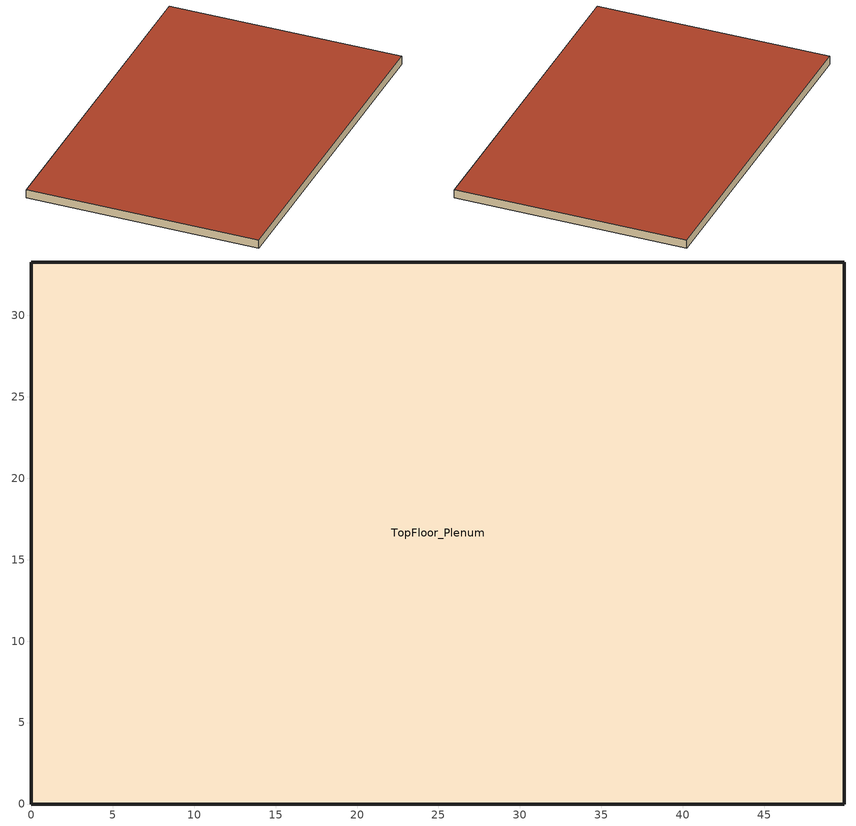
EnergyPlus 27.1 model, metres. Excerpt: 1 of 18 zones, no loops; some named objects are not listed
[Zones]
TopFloor_Plenum
 floor to Perimeter_top_ZN_1 (DropCeiling): 0,0 4.57,4.57 45.34,4.57 49.91,0 z10.67
 floor to Perimeter_top_ZN_2 (DropCeiling): 49.91,0 45.34,4.57 45.34,28.7 49.91,33.27 z10.67
 floor to Perimeter_top_ZN_3 (DropCeiling): 0,33.27 49.91,33.27 45.34,28.7 4.57,28.7 z10.67
 floor to Perimeter_top_ZN_4 (DropCeiling): 0,0 0,33.27 4.57,28.7 4.57,4.57 z10.67
 floor to Core_top (DropCeiling): 4.57,28.7 45.34,28.7 45.34,4.57 4.57,4.57 z10.67
 wall outside (ext-walls-steelframe-nonres): 49.91,0 49.91,33.27 0,33.27 0,0 49.91,0 z10.67:11.89
 roof outside (roof-IEAD-nonres): 49.91,0 49.91,33.27 0,33.27 0,0 z11.89
[Site:Location]
USA IL-CHICAGO-OHARE: Latitude {deg}=41.77; Longitude {deg}=-87.75; Time Zone {hr}=-6; Elevation {m}=190
[SizingPeriod:DesignDay] Day of Month=21; Humidity Condition Type=Wetbulb; Barometric Pressure {Pa}=99063; Rain Indicator=No; Snow Indicator=No; Daylight Saving Time Indicator=No; Solar Model Indicator=ASHRAEClearSky
Name | Month | Day Type | Maximum Dry-Bulb Temperature {C} | Daily Dry-Bulb Temperature Range {deltaC} | Wetbulb or DewPoint at Maximum Dry-Bulb {C} | Wind Speed {m/s} | Wind Direction {deg} | Sky Clearness
CHICAGO Ann Htg 99.6% Condns DB | 1 | WinterDesignDay | -20.6 | 0 | -20.6 | 4.9 | 270 | 0
CHICAGO Ann Clg .4% Condns WB=>MDB | 7 | SummerDesignDay | 31.2 | 10.7 | 25.5 | 5.3 | 230 | 1
[Site:GroundTemperature:BuildingSurface]
19.527, 19.502, 19.536, 19.598, 20.002, 21.64, 22.225, 22.375, 21.449, 20.121, 19.802, 19.633
[Site:WaterMainsTemperature]
Calculation Method=CORRELATION; Annual Average Outdoor Air Temperature {C}=9.69; Maximum Difference In Monthly Average Outdoor Air Temperatures {deltaC}=28.1
[Building]
Benchmark Medium Office New V1.3_5.0: North Axis {deg}=0; Terrain=City; Loads Convergence Tolerance Value {W}=0.04; Temperature Convergence Tolerance Value {deltaC}=0.2; Solar Distribution=FullInteriorAndExterior; Maximum Number of Warmup Days=25; Minimum Number of Warmup Days=6
[Construction]
ext-walls-steelframe-nonres: Wood Siding, Steel Frame NonRes Wall Insulation, 1/2IN Gypsum
roof-IEAD-nonres: Roof Membrane, IEAD NonRes Roof Insulation, Metal Decking
DropCeiling: Std AC02
[Material] Thermal Absorptance=0.9
Name | Roughness | Thickness {m} | Conductivity {W/m-K} | Density {kg/m3} | Specific Heat {J/kg-K} | Solar Absorptance | Visible Absorptance
Steel Frame NonRes Wall Insulation | MediumRough | 0.0870565 | 0.049 | 265 | 836.8 | 0.7 | 0.7
IEAD NonRes Roof Insulation | MediumRough | 0.127339 | 0.049 | 265 | 836.8 | 0.7 | 0.7
Wood Siding | MediumSmooth | 0.01 | 0.11 | 544.62 | 1210 | 0.78 | 0.78
1/2IN Gypsum | Smooth | 0.0127 | 0.16 | 784.9 | 830 | 0.92 | 0.92
Roof Membrane | VeryRough | 0.0095 | 0.16 | 1121.29 | 1460 | 0.7 | 0.7
Metal Decking | MediumSmooth | 0.0015 | 45.006 | 7680 | 418.4 | 0.7 | 0.3
Std AC02 | MediumSmooth | 0.0127 | 0.057 | 288 | 1339 | 0.7 | 0.2
[Zone]
TopFloor_Plenum: Type=1; Multiplier=1; Floor Area {m2}=autocalculate; Part of Total Floor Area=No
[Exterior:Lights]
Exterior Facade Lighting: Schedule=ALWAYS_ON; Design Level {W}=1779; Control Option=AstronomicalClock
[ZoneInfiltration:DesignFlowRate]
TopFloor_Plenum_Infiltration: Zone or ZoneList or Space or SpaceList=TopFloor_Plenum; Schedule=ALWAYS_ON; Design Flow Rate Calculation Method=Flow/ExteriorArea; Flow Rate per Exterior Surface Area {m3/s-m2}=0.000302; Constant Term Coefficient=1; Temperature Term Coefficient=0; Velocity Term Coefficient=0; Velocity Squared Term Coefficient=0
[AirLoopHVAC:ReturnPlenum]
VAV_3 Return Plenum: Zone=TopFloor_Plenum
[UtilityCost:Charge:Block]
Utility Cost Charge Block=AnnualEnergyCharge; Tariff=PSI_CS_CommercialElectricService; Source Variable=totalEnergy; Season=Annual; Category Variable=EnergyCharges; Block Size 1 Value or Variable=300; Block 1 Cost per Unit Value or Variable=0.082409; Block Size 2 Value or Variable=700; Block 2 Cost per Unit Value or Variable=0.072873; Block Size 3 Value or Variable=1500; Block 3 Cost per Unit Value or Variable=0.061696; Block Size 4 Value or Variable=remaining; Block 4 Cost per Unit Value or Variable=0.041179
[UtilityCost:Charge:Simple] Season=Annual
Name | Utility Cost Charge Simple | Tariff | Source Variable | Category Variable | Cost per Unit Value or Variable
 | FuelCostAdjustEnergyCharge | PSI_LLF_LowLoadFactorService | totalEnergy | EnergyCharges | 0.002028
 | QualPollutionControlAdjustEnergyCharge | PSI_LLF_LowLoadFactorService | totalEnergy | EnergyCharges | 0.000536
 | SoxNoxRiderAdjustEnergyCharge | PSI_LLF_LowLoadFactorService | totalEnergy | EnergyCharges | 0.001127
 | DSMRiderAdjustEnergyCharge | PSI_LLF_LowLoadFactorService | totalEnergy | EnergyCharges | -0.00037
 | PurchPowerTrackerAdjustEnergyCharge | PSI_LLF_LowLoadFactorService | totalEnergy | EnergyCharges | -3.1e-05
 | MidwestISOAdjustEnergyCharge | PSI_LLF_LowLoadFactorService | totalEnergy | EnergyCharges | -0.000216
 | CleanCoalRiderEnergyCharge | PSI_LLF_LowLoadFactorService | totalEnergy | EnergyCharges | 0.000833
 | TaxofeightPercent | PSI_LLF_LowLoadFactorService | SubTotal | Taxes | 0.08
 | FuelCostAdjustEnergyCharge | PSI_CS_CommercialElectricService | totalEnergy | EnergyCharges | 0.002028
 | QualPollutionControlAdjustEnergyCharge | PSI_CS_CommercialElectricService | totalEnergy | EnergyCharges | 0.000536
 | SoxNoxRiderAdjustEnergyCharge | PSI_CS_CommercialElectricService | totalEnergy | EnergyCharges | 0.001127
 | DSMRiderAdjustEnergyCharge | PSI_CS_CommercialElectricService | totalEnergy | EnergyCharges | 0.000021
 | PurchPowerTrackerAdjustEnergyCharge | PSI_CS_CommercialElectricService | totalEnergy | EnergyCharges | 0.000034
 | MidwestISOAdjustEnergyCharge | PSI_CS_CommercialElectricService | totalEnergy | EnergyCharges | -0.000203
 | CleanCoalRiderEnergyCharge | PSI_CS_CommercialElectricService | totalEnergy | EnergyCharges | 0.000807
 | TaxofeightPercent | PSI_CS_CommercialElectricService | SubTotal | Taxes | 0.08
 | MonthlyRateGasCharge | IN_EIAMonthlyRateGas | totalEnergy | EnergyCharges | IN_MonthlyGasRates
 | TaxofEightPercent | IN_EIAMonthlyRateGas | SubTotal | Taxes | 0.08
[UtilityCost:Qualify] Variable=TotalDemand; Threshold Value or Variable=75; Season=Annual; Threshold Test=Count
Name | Utility Cost Qualify | Tariff | Qualify Type | Number of Months
 | MinDemand75kw | PSI_LLF_LowLoadFactorService | Minimum | 12
 | MaxDemand75kw | PSI_CS_CommercialElectricService | Maximum | 1
[UtilityCost:Variable]
IN_MonthlyGasRates: Tariff=IN_EIAMonthlyRateGas; Variable Type=Currency; January Value=8.22; February Value=7.51; March Value=8.97; April Value=9.01; May Value=9.16; June Value=10.44; July Value=10.32; August Value=10.13; September Value=9.2; October Value=8.18; November Value=7.83; December Value=7.63
[Schedule:Compact]
ALWAYS_ON: Through: 12/31, For: AllDays, Until: 24:00, 1
